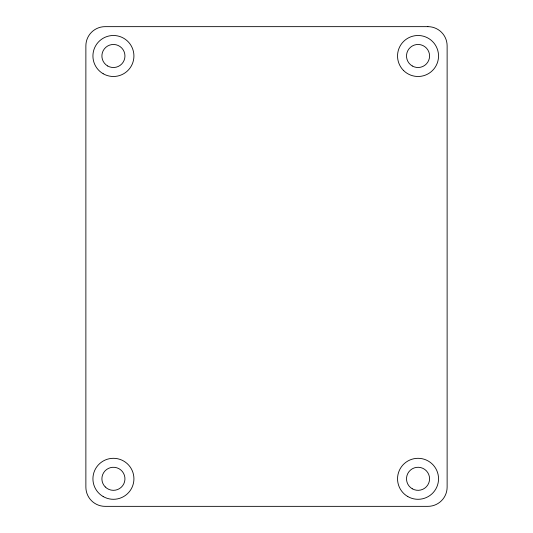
<?xml version="1.0" encoding="UTF-8"?>
<svg xmlns="http://www.w3.org/2000/svg" width="533" height="533" viewBox="0 0 533 533"><rect width="100%" height="100%" fill="white"/><g stroke="black" fill="none" stroke-linecap="round" stroke-linejoin="round"><path stroke-width="0.8" d="M427.906 26.65L105.094 26.65A19.221 19.221 0 0 0 85.873 45.871L85.873 487.129A19.221 19.221 0 0 0 105.094 506.35L427.906 506.35A19.221 19.221 0 0 0 447.127 487.129L447.127 45.871A19.221 19.221 0 0 0 427.906 26.65M105.267 486.955A11.533 11.533 0 0 0 124.562 481.785A11.533 11.533 0 0 0 110.438 467.668A11.533 11.533 0 0 0 105.267 486.955M412.275 488.788A11.533 11.533 0 0 0 429.571 478.801A11.533 11.533 0 0 0 412.275 468.813A11.533 11.533 0 0 0 412.275 488.788M107.659 65.979A11.533 11.533 0 0 0 124.955 55.992A11.533 11.533 0 0 0 107.659 46.005A11.533 11.533 0 0 0 107.659 65.979M412.275 65.979A11.533 11.533 0 0 0 429.571 55.992A11.533 11.533 0 0 0 412.275 46.005A11.533 11.533 0 0 0 412.275 65.979M407.792 496.556A20.501 20.501 0 0 0 438.539 478.801A20.501 20.501 0 0 0 407.792 461.052A20.501 20.501 0 0 0 407.792 496.556M403.541 70.489A20.501 20.501 0 0 0 437.84 61.295A20.501 20.501 0 0 0 412.735 36.191A20.501 20.501 0 0 0 403.541 70.489M103.175 73.747A20.501 20.501 0 0 0 133.923 55.992A20.501 20.501 0 0 0 103.175 38.236A20.501 20.501 0 0 0 103.175 73.747M103.175 496.556A20.501 20.501 0 0 0 133.923 478.801A20.501 20.501 0 0 0 103.175 461.052A20.501 20.501 0 0 0 103.175 496.556"/></g></svg>
